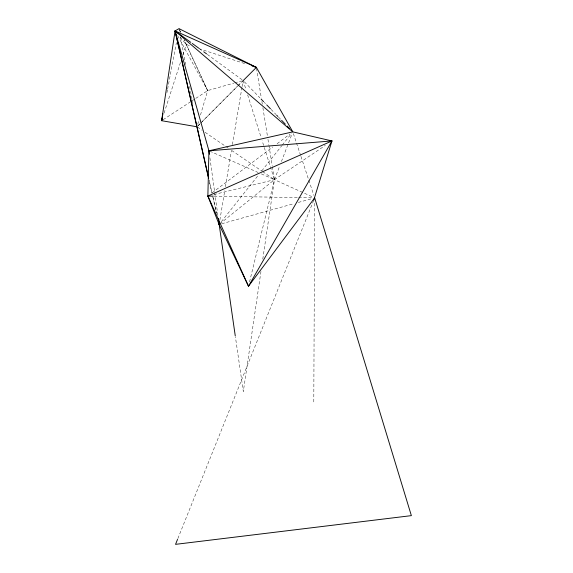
<?xml version="1.0" encoding="UTF-8"?>
<svg xmlns="http://www.w3.org/2000/svg" width="573" height="573" viewBox="0 0 573 573"><rect width="100%" height="100%" fill="white"/><g stroke="black" fill="none" stroke-linecap="round" stroke-linejoin="round"><path stroke-width="0.43" stroke-dasharray="2.87 2.15" d="M313.796 401.924L314.663 202.355M260.966 271.48L243.324 391.524L235.388 336.723M262.785 259.125L274.46 179.678L279.839 165.661M219.86 220.089L224.831 190.229M225.411 186.719L231.406 150.72M232.43 144.575L241.928 87.497M242.078 86.623L242.809 82.233M166.936 92.647L167.431 90.018M167.595 89.144L176.377 42.674M249.549 281.895L274.46 179.678L272.34 166.521M197.757 124.255L198.996 120.051M200.486 115.001L207.677 90.598L184.234 39.909M164.093 113.082L180.502 62.285M182.959 54.664L186.239 44.501L184.076 39.745M281.415 161.543L292.173 133.516M177.866 538.548L313.352 201.195M221.343 221.694L257.907 175.732M261.782 170.861L281.723 145.793M282.281 145.098L291.693 133.258M200.17 123.61L197.012 126.783L202.176 130.307M200.801 122.973L237.415 86.186M238.046 85.549L241.204 82.376M197.642 126.153L201.438 122.357M202.068 121.727L241.226 82.555M219.817 223.914L274.46 179.678L325.314 145.413M212.153 192.815L272.82 146.967M277.103 143.73L289.945 134.025M163.119 119.728L191.339 101.278M192.077 100.791L195.049 98.85M195.794 98.363L207.677 90.598L233.82 83.128M234.665 82.884L241.412 80.958M221.708 223.756L294.021 203.63M298.325 202.434L312.099 198.595M213.922 194.562L274.46 179.678L313.073 197.148M214.101 196.159L297.774 197.592M298.662 197.606L312.901 197.85M180.094 37.03L186.239 44.501L189.62 45.604M198.917 48.641L246.24 64.083M209.754 151.15L258.079 172.459M261.352 173.898L274.46 179.678L262.126 140.679M205.127 132.32L225.039 145.929M225.776 146.43L228.727 148.443M231.678 150.463L261.918 171.112M262.656 171.621L274.46 179.678M199.411 48.648L202.992 51.262M207.29 54.392L242.379 79.955M244.342 81.76L259.87 97.818M264.225 102.316L265.464 103.598M271.058 109.379L276.028 114.521M278.514 117.093L280.999 119.657M177.637 35.626L207.677 90.598L186.239 44.501M179.399 29.452L180.516 31.866M180.108 31.028L180.832 32.611M293.362 133.559L300.66 155.562M300.94 156.408L313.839 195.336M243.095 80.478L246.046 89.803M247.658 94.889L261.059 137.284M209.202 180.882L211.981 193.087L209.059 179.994M212.776 196.575L216.544 213.142L212.812 196.56M179.027 28.65L179.514 31.279M180.631 37.41L185.609 64.57M189.627 86.48L193.001 104.88M256.525 68.266L261.324 98.09M261.89 101.6L262.312 104.236M262.878 107.745L267.398 135.815M267.963 139.325L268.809 144.589M268.952 145.463L272.196 165.64M209.904 157.811L217.912 215.706"/><path stroke-width="0.86" d="M177.537 539.379L175.539 544.35L411.371 515.636L314.684 197.878L248.496 286.221L219.13 224.48L207.87 196.052L208.93 150.792L175.066 30.913L179.027 28.65L256.382 67.392L292.803 131.869L331.946 140.944L313.689 200.364M162.954 113.69L161.629 120.702L197.012 126.783L208.665 178.246M162.453 118.16L161.629 120.702L175.066 30.913L256.382 67.392L241.856 81.925M331.946 140.944L248.496 286.221L207.87 196.052L331.946 140.944L208.93 150.792L209.417 154.302M208.93 150.792L292.803 131.869L175.066 30.913L208.608 178.267M207.87 196.052L213.206 196.138M252.156 66.01L256.382 67.392M190.816 42.388L175.066 30.913L196.811 125.91M192.249 43.433L198.695 48.132M203.709 51.778L206.574 53.869M261.116 99.1L263.601 101.672M266.71 104.888L270.435 108.741M276.652 115.166L277.891 116.448M281.622 120.301L285.347 124.155M287.209 126.081L289.694 128.653M235.259 335.842L218.277 218.334M219.13 224.48L218.728 222.732L219.13 224.48"/></g></svg>
